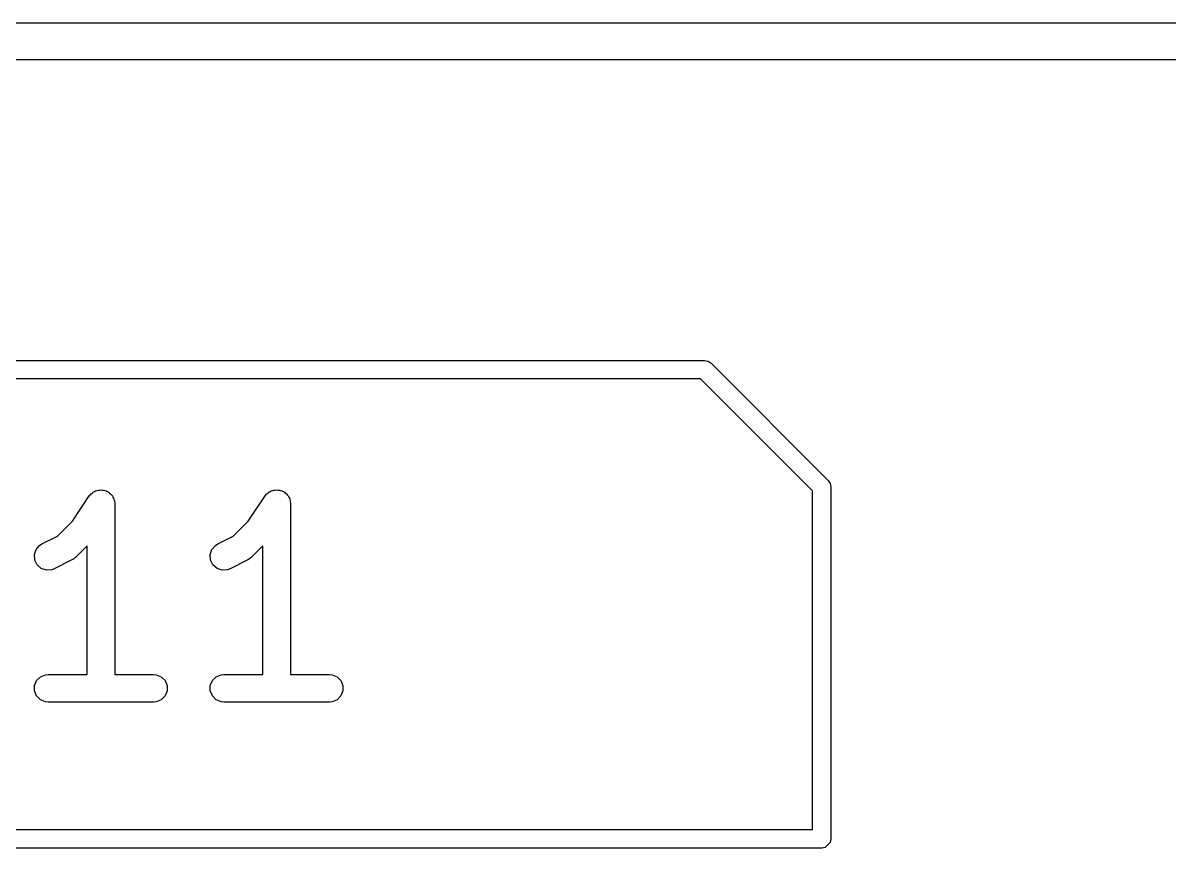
# Model space of a CAD drawing. Extents: x 0.5 to 3.33, y -7.81 to -5.91.
# Drawn here: x 0.7696 to 1.0141, y -6.082 to -5.9061 of the extents above; entities that cross this region are included whole.
import ezdxf

# ---------------------------------------------------------------- set-up
doc = ezdxf.new("R2010")
doc.units = 0
doc.header["$MEASUREMENT"] = 0
doc.layers.add('BLACK', color=7, linetype='CONTINUOUS')

msp = doc.modelspace()

# ---------------------------------------------------------------- linework, layer by layer
at = {"layer": 'BLACK', "linetype": 'CONTINUOUS'}
for p, q in [((0.50315, -5.90606), (3.31, -5.90606)), ((3.30606, -5.91394), (0.50709, -5.91394)), ((0.64, -5.97803), (0.915, -5.97803)), ((0.915, -5.97803), (0.91575, -5.97818)), ((0.91575, -5.97818), (0.91639, -5.97861)), ((0.91639, -5.97861), (0.94139, -6.00361)), ((0.91418, -5.98197), (0.64197, -5.98197)), ((0.93803, -6.00582), (0.91418, -5.98197)), ((0.94139, -6.00361), (0.94182, -6.00425)), ((0.78416, -6.00645), (0.7844, -6.00629)), ((0.7844, -6.00629), (0.78461, -6.00608)), ((0.78461, -6.00608), (0.78488, -6.00597)), ((0.78488, -6.00597), (0.78512, -6.00581)), ((0.78512, -6.00581), (0.7854, -6.00575)), ((0.7854, -6.00575), (0.78567, -6.00564)), ((0.78567, -6.00564), (0.78596, -6.00564)), ((0.78596, -6.00564), (0.78625, -6.00558)), ((0.78625, -6.00558), (0.78653, -6.00564)), ((0.78653, -6.00564), (0.78683, -6.00564)), ((0.78683, -6.00564), (0.78709, -6.00575)), ((0.78709, -6.00575), (0.78738, -6.00581)), ((0.78738, -6.00581), (0.78762, -6.00597)), ((0.78762, -6.00597), (0.78789, -6.00608)), ((0.78789, -6.00608), (0.7881, -6.00629)), ((0.7881, -6.00629), (0.78834, -6.00645)), ((0.82166, -6.00645), (0.8219, -6.00629)), ((0.8219, -6.00629), (0.82211, -6.00608)), ((0.82211, -6.00608), (0.82237, -6.00597)), ((0.82237, -6.00597), (0.82261, -6.00581)), ((0.82261, -6.00581), (0.8229, -6.00575)), ((0.8229, -6.00575), (0.82317, -6.00564)), ((0.82317, -6.00564), (0.82346, -6.00564)), ((0.82346, -6.00564), (0.82374, -6.00558)), ((0.82374, -6.00558), (0.82403, -6.00564)), ((0.82403, -6.00564), (0.82432, -6.00564)), ((0.82432, -6.00564), (0.82459, -6.00575)), ((0.82459, -6.00575), (0.82487, -6.00581)), ((0.82487, -6.00581), (0.82512, -6.00597)), ((0.82512, -6.00597), (0.82539, -6.00608)), ((0.82539, -6.00608), (0.82559, -6.00629)), ((0.82559, -6.00629), (0.82583, -6.00645)), ((0.93803, -6.07803), (0.93803, -6.00582)), ((0.94182, -6.00425), (0.94197, -6.005)), ((0.94197, -6.005), (0.94197, -6.08)), ((0.78021, -6.01228), (0.78379, -6.0069)), ((0.78379, -6.0069), (0.78379, -6.0069)), ((0.78379, -6.0069), (0.7838, -6.0069)), ((0.7838, -6.00689), (0.78416, -6.00645)), ((0.7838, -6.0069), (0.7838, -6.00689)), ((0.78834, -6.00645), (0.7885, -6.00669)), ((0.7885, -6.00669), (0.78871, -6.0069)), ((0.78871, -6.0069), (0.78882, -6.00716)), ((0.78882, -6.00716), (0.78898, -6.0074)), ((0.78898, -6.0074), (0.78903, -6.00769)), ((0.78903, -6.00769), (0.78915, -6.00796)), ((0.78915, -6.00796), (0.7892, -6.00853)), ((0.7892, -6.00853), (0.7892, -6.00853)), ((0.7892, -6.00853), (0.7892, -6.00853)), ((0.7892, -6.00853), (0.7892, -6.00854)), ((0.7892, -6.00854), (0.7892, -6.04495)), ((0.8177, -6.01228), (0.82129, -6.0069)), ((0.82129, -6.00689), (0.82166, -6.00645)), ((0.82129, -6.0069), (0.82129, -6.00689)), ((0.82129, -6.0069), (0.82129, -6.0069)), ((0.82129, -6.0069), (0.82129, -6.0069)), ((0.82583, -6.00645), (0.82599, -6.00669)), ((0.82599, -6.00669), (0.8262, -6.0069)), ((0.8262, -6.0069), (0.82631, -6.00716)), ((0.82631, -6.00716), (0.82647, -6.0074)), ((0.82647, -6.0074), (0.82653, -6.00769)), ((0.82653, -6.00769), (0.82664, -6.00796)), ((0.82664, -6.00796), (0.8267, -6.00853)), ((0.8267, -6.00853), (0.8267, -6.00853)), ((0.8267, -6.00853), (0.8267, -6.00853)), ((0.8267, -6.00853), (0.8267, -6.00854)), ((0.8267, -6.00854), (0.8267, -6.04495)), ((0.777, -6.01548), (0.78021, -6.01228)), ((0.8145, -6.01548), (0.8177, -6.01228)), ((0.77368, -6.01714), (0.777, -6.01548)), ((0.81118, -6.01714), (0.8145, -6.01548)), ((0.77207, -6.01942), (0.77244, -6.01832)), ((0.77244, -6.01832), (0.77319, -6.01745)), ((0.77319, -6.01745), (0.77368, -6.01714)), ((0.7833, -6.01754), (0.78084, -6.02)), ((0.7833, -6.04495), (0.7833, -6.01754)), ((0.80957, -6.01942), (0.80993, -6.01832)), ((0.80993, -6.01832), (0.81069, -6.01745)), ((0.81069, -6.01745), (0.81118, -6.01714)), ((0.82079, -6.01754), (0.81833, -6.02)), ((0.82079, -6.04495), (0.82079, -6.01754)), ((0.77215, -6.02056), (0.77207, -6.01942)), ((0.77267, -6.0216), (0.77215, -6.02056)), ((0.78007, -6.02055), (0.77632, -6.02243)), ((0.78032, -6.02039), (0.78007, -6.02055)), ((0.78039, -6.02037), (0.78032, -6.02039)), ((0.78047, -6.0203), (0.78039, -6.02037)), ((0.78056, -6.02024), (0.78047, -6.0203)), ((0.78061, -6.02018), (0.78056, -6.02024)), ((0.78084, -6.02), (0.78061, -6.02018)), ((0.80965, -6.02056), (0.80957, -6.01942)), ((0.81016, -6.0216), (0.80965, -6.02056)), ((0.81757, -6.02055), (0.81382, -6.02243)), ((0.81782, -6.02039), (0.81757, -6.02055)), ((0.81789, -6.02037), (0.81782, -6.02039)), ((0.81797, -6.0203), (0.81789, -6.02037)), ((0.81806, -6.02024), (0.81797, -6.0203)), ((0.81811, -6.02018), (0.81806, -6.02024)), ((0.81833, -6.02), (0.81811, -6.02018)), ((0.77354, -6.02235), (0.77267, -6.0216)), ((0.77463, -6.02271), (0.77354, -6.02235)), ((0.77578, -6.02263), (0.77463, -6.02271)), ((0.77632, -6.02243), (0.77578, -6.02263)), ((0.81103, -6.02235), (0.81016, -6.0216)), ((0.81213, -6.02271), (0.81103, -6.02235)), ((0.81328, -6.02263), (0.81213, -6.02271)), ((0.81382, -6.02243), (0.81328, -6.02263)), ((0.77255, -6.04627), (0.77336, -6.04545)), ((0.77336, -6.04545), (0.77443, -6.04501)), ((0.77443, -6.04501), (0.775, -6.04495)), ((0.775, -6.04495), (0.7833, -6.04495)), ((0.7892, -6.04495), (0.7975, -6.04495)), ((0.7975, -6.04495), (0.79808, -6.04501)), ((0.79808, -6.04501), (0.79914, -6.04545)), ((0.79914, -6.04545), (0.79995, -6.04627)), ((0.81004, -6.04627), (0.81086, -6.04545)), ((0.81086, -6.04545), (0.81192, -6.04501)), ((0.81192, -6.04501), (0.8125, -6.04495)), ((0.8125, -6.04495), (0.82079, -6.04495)), ((0.8267, -6.04495), (0.83499, -6.04495)), ((0.83499, -6.04495), (0.83557, -6.04501)), ((0.83557, -6.04501), (0.83663, -6.04545)), ((0.83663, -6.04545), (0.83745, -6.04627)), ((0.77211, -6.04733), (0.77255, -6.04627)), ((0.77211, -6.04848), (0.77211, -6.04733)), ((0.79995, -6.04627), (0.8004, -6.04733)), ((0.8004, -6.04733), (0.8004, -6.04848)), ((0.8096, -6.04733), (0.81004, -6.04627)), ((0.8096, -6.04848), (0.8096, -6.04733)), ((0.83745, -6.04627), (0.83789, -6.04733)), ((0.83789, -6.04733), (0.83789, -6.04848)), ((0.77255, -6.04955), (0.77211, -6.04848)), ((0.77336, -6.05036), (0.77255, -6.04955)), ((0.77443, -6.0508), (0.77336, -6.05036)), ((0.79914, -6.05036), (0.79808, -6.0508)), ((0.79995, -6.04955), (0.79914, -6.05036)), ((0.8004, -6.04848), (0.79995, -6.04955)), ((0.81004, -6.04955), (0.8096, -6.04848)), ((0.81086, -6.05036), (0.81004, -6.04955)), ((0.81192, -6.0508), (0.81086, -6.05036)), ((0.83663, -6.05036), (0.83557, -6.0508)), ((0.83745, -6.04955), (0.83663, -6.05036)), ((0.83789, -6.04848), (0.83745, -6.04955)), ((0.775, -6.05086), (0.77443, -6.0508)), ((0.7975, -6.05086), (0.775, -6.05086)), ((0.79808, -6.0508), (0.7975, -6.05086)), ((0.8125, -6.05086), (0.81192, -6.0508)), ((0.83499, -6.05086), (0.8125, -6.05086)), ((0.83557, -6.0508), (0.83499, -6.05086)), ((0.64197, -6.07803), (0.93803, -6.07803)), ((0.94, -6.08197), (0.64, -6.08197)), ((0.94075, -6.08182), (0.94, -6.08197)), ((0.94182, -6.08075), (0.94075, -6.08182)), ((0.94197, -6.08), (0.94182, -6.08075))]:
    msp.add_line(p, q, dxfattribs=at)

doc.saveas('drawing.dxf')
